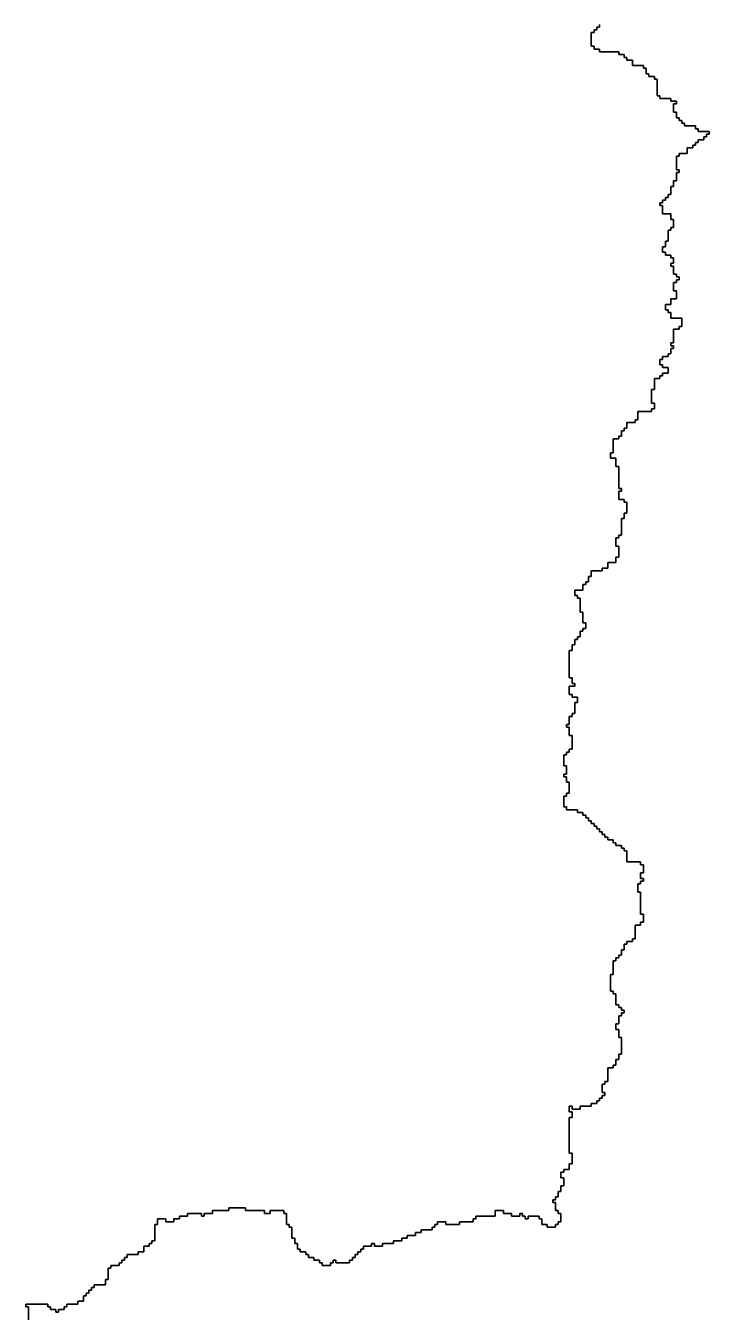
# Model space of a CAD drawing. Header units: inches. Extents: x -98695 to 376223, y 1122520 to 1501782.
# Drawn here: x -13527 to -5846, y 1307076 to 1321528 of the extents above; entities that cross this region are included whole.
import ezdxf

# ---------------------------------------------------------------- set-up
doc = ezdxf.new("R2010")
doc.units = ezdxf.units.IN
doc.header["$MEASUREMENT"] = 0
doc.layers.add('subs1', color=7, linetype='Continuous', true_color=0xc8dcf7)

msp = doc.modelspace()

# ---------------------------------------------------------------- linework, layer by layer
at = {"layer": 'subs1'}
for points in [[(-13496, 1306891, 0), (-13496, 1307138, 0), (-13527, 1307138, 0), (-13527, 1307169, 0), (-13280, 1307169, 0), (-13280, 1307138, 0), (-13249, 1307138, 0), (-13249, 1307107, 0), (-13187, 1307107, 0), (-13187, 1307076, 0), (-13157, 1307076, 0), (-13157, 1307107, 0), (-13095, 1307107, 0), (-13095, 1307138, 0), (-13064, 1307138, 0), (-13064, 1307169, 0), (-12941, 1307169, 0), (-12941, 1307200, 0), (-12879, 1307200, 0), (-12879, 1307261, 0), (-12848, 1307261, 0), (-12848, 1307292, 0), (-12817, 1307292, 0), (-12817, 1307323, 0), (-12786, 1307323, 0), (-12786, 1307354, 0), (-12756, 1307354, 0), (-12756, 1307385, 0), (-12632, 1307385, 0), (-12632, 1307446, 0), (-12601, 1307446, 0), (-12601, 1307570, 0), (-12570, 1307570, 0), (-12570, 1307601, 0), (-12478, 1307601, 0), (-12478, 1307632, 0), (-12447, 1307632, 0), (-12447, 1307662, 0), (-12416, 1307662, 0), (-12416, 1307693, 0), (-12385, 1307693, 0), (-12385, 1307724, 0), (-12262, 1307724, 0), (-12262, 1307755, 0), (-12200, 1307755, 0), (-12200, 1307817, 0), (-12139, 1307817, 0), (-12139, 1307847, 0), (-12108, 1307847, 0), (-12108, 1307878, 0), (-12077, 1307878, 0), (-12077, 1308063, 0), (-12046, 1308063, 0), (-12046, 1308125, 0), (-11954, 1308125, 0), (-11954, 1308094, 0), (-11861, 1308094, 0), (-11861, 1308125, 0), (-11799, 1308125, 0), (-11799, 1308156, 0), (-11707, 1308156, 0), (-11707, 1308187, 0), (-11553, 1308187, 0), (-11553, 1308156, 0), (-11522, 1308156, 0), (-11522, 1308187, 0), (-11429, 1308187, 0), (-11429, 1308218, 0), (-11244, 1308218, 0), (-11244, 1308248, 0), (-11059, 1308248, 0), (-11059, 1308218, 0), (-10843, 1308218, 0), (-10843, 1308187, 0), (-10781, 1308187, 0), (-10781, 1308218, 0), (-10627, 1308218, 0), (-10627, 1308187, 0), (-10596, 1308187, 0), (-10596, 1308063, 0), (-10565, 1308063, 0), (-10565, 1308033, 0), (-10535, 1308033, 0), (-10535, 1307909, 0), (-10504, 1307909, 0), (-10504, 1307847, 0), (-10473, 1307847, 0), (-10473, 1307786, 0), (-10442, 1307786, 0), (-10442, 1307755, 0), (-10380, 1307755, 0), (-10380, 1307724, 0), (-10349, 1307724, 0), (-10349, 1307693, 0), (-10288, 1307693, 0), (-10288, 1307662, 0), (-10226, 1307662, 0), (-10226, 1307632, 0), (-10195, 1307632, 0), (-10195, 1307601, 0), (-10103, 1307601, 0), (-10103, 1307632, 0), (-10072, 1307632, 0), (-10072, 1307662, 0), (-10041, 1307662, 0), (-10041, 1307632, 0), (-9887, 1307632, 0), (-9887, 1307662, 0), (-9856, 1307662, 0), (-9856, 1307693, 0), (-9825, 1307693, 0), (-9825, 1307724, 0), (-9794, 1307724, 0), (-9794, 1307755, 0), (-9763, 1307755, 0), (-9763, 1307786, 0), (-9733, 1307786, 0), (-9733, 1307817, 0), (-9640, 1307817, 0), (-9640, 1307847, 0), (-9609, 1307847, 0), (-9609, 1307817, 0), (-9517, 1307817, 0), (-9517, 1307847, 0), (-9393, 1307847, 0), (-9393, 1307878, 0), (-9301, 1307878, 0), (-9301, 1307909, 0), (-9239, 1307909, 0), (-9239, 1307940, 0), (-9146, 1307940, 0), (-9146, 1307971, 0), (-9085, 1307971, 0), (-9085, 1308002, 0), (-8961, 1308002, 0), (-8961, 1308033, 0), (-8931, 1308033, 0), (-8931, 1308063, 0), (-8900, 1308063, 0), (-8900, 1308094, 0), (-8807, 1308094, 0), (-8807, 1308063, 0), (-8653, 1308063, 0), (-8653, 1308094, 0), (-8499, 1308094, 0), (-8499, 1308125, 0), (-8468, 1308125, 0), (-8468, 1308156, 0), (-8252, 1308156, 0), (-8252, 1308218, 0), (-8159, 1308218, 0), (-8159, 1308187, 0), (-8067, 1308187, 0), (-8067, 1308156, 0), (-7974, 1308156, 0), (-7974, 1308187, 0), (-7943, 1308187, 0), (-7943, 1308156, 0), (-7913, 1308156, 0), (-7913, 1308125, 0), (-7882, 1308125, 0), (-7882, 1308156, 0), (-7758, 1308156, 0), (-7758, 1308125, 0), (-7728, 1308125, 0), (-7728, 1308063, 0), (-7666, 1308063, 0), (-7666, 1308033, 0), (-7573, 1308033, 0), (-7573, 1308063, 0), (-7542, 1308063, 0), (-7542, 1308094, 0), (-7512, 1308094, 0), (-7512, 1308187, 0), (-7542, 1308187, 0), (-7542, 1308218, 0), (-7573, 1308218, 0), (-7573, 1308310, 0), (-7604, 1308310, 0), (-7604, 1308341, 0), (-7573, 1308341, 0), (-7573, 1308372, 0), (-7542, 1308372, 0), (-7542, 1308434, 0), (-7512, 1308434, 0), (-7512, 1308495, 0), (-7481, 1308495, 0), (-7481, 1308588, 0), (-7512, 1308588, 0), (-7512, 1308649, 0), (-7481, 1308649, 0), (-7481, 1308680, 0), (-7419, 1308680, 0), (-7419, 1308742, 0), (-7388, 1308742, 0), (-7388, 1308865, 0), (-7419, 1308865, 0), (-7419, 1309266, 0), (-7388, 1309266, 0), (-7388, 1309328, 0), (-7419, 1309328, 0), (-7419, 1309390, 0), (-7388, 1309390, 0), (-7388, 1309359, 0), (-7296, 1309359, 0), (-7296, 1309390, 0), (-7172, 1309390, 0), (-7172, 1309421, 0), (-7111, 1309421, 0), (-7111, 1309451, 0), (-7080, 1309451, 0), (-7080, 1309482, 0), (-7049, 1309482, 0), (-7049, 1309513, 0), (-7018, 1309513, 0), (-7018, 1309544, 0), (-7049, 1309544, 0), (-7049, 1309637, 0), (-7018, 1309637, 0), (-7018, 1309667, 0), (-6987, 1309667, 0), (-6987, 1309822, 0), (-6925, 1309822, 0), (-6925, 1309852, 0), (-6895, 1309852, 0), (-6895, 1309914, 0), (-6864, 1309914, 0), (-6864, 1309976, 0), (-6833, 1309976, 0), (-6833, 1310161, 0), (-6864, 1310161, 0), (-6864, 1310254, 0), (-6895, 1310254, 0), (-6895, 1310315, 0), (-6864, 1310315, 0), (-6864, 1310408, 0), (-6833, 1310408, 0), (-6833, 1310439, 0), (-6802, 1310439, 0), (-6802, 1310469, 0), (-6833, 1310469, 0), (-6833, 1310500, 0), (-6864, 1310500, 0), (-6864, 1310531, 0), (-6895, 1310531, 0), (-6895, 1310655, 0), (-6925, 1310655, 0), (-6925, 1310685, 0), (-6956, 1310685, 0), (-6956, 1310870, 0), (-6925, 1310870, 0), (-6925, 1311025, 0), (-6895, 1311025, 0), (-6895, 1311056, 0), (-6864, 1311056, 0), (-6864, 1311086, 0), (-6833, 1311086, 0), (-6833, 1311148, 0), (-6802, 1311148, 0), (-6802, 1311210, 0), (-6771, 1311210, 0), (-6771, 1311241, 0), (-6710, 1311241, 0), (-6710, 1311271, 0), (-6679, 1311271, 0), (-6679, 1311426, 0), (-6617, 1311426, 0), (-6617, 1311457, 0), (-6586, 1311457, 0), (-6586, 1311549, 0), (-6617, 1311549, 0), (-6617, 1311796, 0), (-6648, 1311796, 0), (-6648, 1311888, 0), (-6617, 1311888, 0), (-6617, 1311919, 0), (-6586, 1311919, 0), (-6586, 1311950, 0), (-6617, 1311950, 0), (-6617, 1312012, 0), (-6586, 1312012, 0), (-6586, 1312104, 0), (-6617, 1312104, 0), (-6617, 1312135, 0), (-6771, 1312135, 0), (-6771, 1312259, 0), (-6802, 1312259, 0), (-6802, 1312289, 0), (-6833, 1312289, 0), (-6833, 1312320, 0), (-6895, 1312320, 0), (-6895, 1312351, 0), (-6925, 1312351, 0), (-6925, 1312382, 0), (-6987, 1312382, 0), (-6987, 1312413, 0), (-7018, 1312413, 0), (-7018, 1312444, 0), (-7049, 1312444, 0), (-7049, 1312474, 0), (-7080, 1312474, 0), (-7080, 1312505, 0), (-7111, 1312505, 0), (-7111, 1312536, 0), (-7141, 1312536, 0), (-7141, 1312567, 0), (-7172, 1312567, 0), (-7172, 1312598, 0), (-7203, 1312598, 0), (-7203, 1312629, 0), (-7234, 1312629, 0), (-7234, 1312660, 0), (-7265, 1312660, 0), (-7265, 1312690, 0), (-7326, 1312690, 0), (-7326, 1312721, 0), (-7450, 1312721, 0), (-7450, 1312752, 0), (-7481, 1312752, 0), (-7481, 1312875, 0), (-7450, 1312875, 0), (-7450, 1312906, 0), (-7419, 1312906, 0), (-7419, 1313030, 0), (-7450, 1313030, 0), (-7450, 1313091, 0), (-7481, 1313091, 0), (-7481, 1313122, 0), (-7450, 1313122, 0), (-7450, 1313215, 0), (-7481, 1313215, 0), (-7481, 1313338, 0), (-7450, 1313338, 0), (-7450, 1313369, 0), (-7419, 1313369, 0), (-7419, 1313400, 0), (-7388, 1313400, 0), (-7388, 1313554, 0), (-7419, 1313554, 0), (-7419, 1313647, 0), (-7450, 1313647, 0), (-7450, 1313678, 0), (-7419, 1313678, 0), (-7419, 1313770, 0), (-7388, 1313770, 0), (-7388, 1313801, 0), (-7357, 1313801, 0), (-7357, 1313924, 0), (-7326, 1313924, 0), (-7326, 1313986, 0), (-7388, 1313986, 0), (-7388, 1314017, 0), (-7419, 1314017, 0), (-7419, 1314109, 0), (-7357, 1314109, 0), (-7357, 1314140, 0), (-7388, 1314140, 0), (-7388, 1314202, 0), (-7419, 1314202, 0), (-7419, 1314510, 0), (-7388, 1314510, 0), (-7388, 1314572, 0), (-7357, 1314572, 0), (-7357, 1314634, 0), (-7326, 1314634, 0), (-7326, 1314665, 0), (-7296, 1314665, 0), (-7296, 1314726, 0), (-7265, 1314726, 0), (-7265, 1314757, 0), (-7234, 1314757, 0), (-7234, 1314819, 0), (-7265, 1314819, 0), (-7265, 1314942, 0), (-7296, 1314942, 0), (-7296, 1315096, 0), (-7326, 1315096, 0), (-7326, 1315127, 0), (-7357, 1315127, 0), (-7357, 1315189, 0), (-7265, 1315189, 0), (-7265, 1315251, 0), (-7234, 1315251, 0), (-7234, 1315282, 0), (-7203, 1315282, 0), (-7203, 1315343, 0), (-7172, 1315343, 0), (-7172, 1315405, 0), (-7049, 1315405, 0), (-7049, 1315436, 0), (-6987, 1315436, 0), (-6987, 1315497, 0), (-6895, 1315497, 0), (-6895, 1315559, 0), (-6864, 1315559, 0), (-6864, 1315683, 0), (-6895, 1315683, 0), (-6895, 1315775, 0), (-6864, 1315775, 0), (-6864, 1315806, 0), (-6833, 1315806, 0), (-6833, 1315991, 0), (-6802, 1315991, 0), (-6802, 1316053, 0), (-6771, 1316053, 0), (-6771, 1316176, 0), (-6802, 1316176, 0), (-6802, 1316207, 0), (-6864, 1316207, 0), (-6864, 1316299, 0), (-6833, 1316299, 0), (-6833, 1316330, 0), (-6864, 1316330, 0), (-6864, 1316577, 0), (-6895, 1316577, 0), (-6895, 1316670, 0), (-6956, 1316670, 0), (-6956, 1316731, 0), (-6925, 1316731, 0), (-6925, 1316886, 0), (-6864, 1316886, 0), (-6864, 1316916, 0), (-6833, 1316916, 0), (-6833, 1316978, 0), (-6802, 1316978, 0), (-6802, 1317009, 0), (-6771, 1317009, 0), (-6771, 1317071, 0), (-6679, 1317071, 0), (-6679, 1317102, 0), (-6648, 1317102, 0), (-6648, 1317194, 0), (-6494, 1317194, 0), (-6494, 1317225, 0), (-6463, 1317225, 0), (-6463, 1317287, 0), (-6494, 1317287, 0), (-6494, 1317441, 0), (-6463, 1317441, 0), (-6463, 1317564, 0), (-6401, 1317564, 0), (-6401, 1317595, 0), (-6370, 1317595, 0), (-6370, 1317626, 0), (-6309, 1317626, 0), (-6309, 1317688, 0), (-6370, 1317688, 0), (-6370, 1317718, 0), (-6401, 1317718, 0), (-6401, 1317780, 0), (-6370, 1317780, 0), (-6370, 1317811, 0), (-6309, 1317811, 0), (-6309, 1317842, 0), (-6278, 1317842, 0), (-6278, 1317904, 0), (-6247, 1317904, 0), (-6247, 1317934, 0), (-6278, 1317934, 0), (-6278, 1317965, 0), (-6247, 1317965, 0), (-6247, 1318119, 0), (-6185, 1318119, 0), (-6185, 1318150, 0), (-6154, 1318150, 0), (-6154, 1318243, 0), (-6278, 1318243, 0), (-6278, 1318305, 0), (-6309, 1318305, 0), (-6309, 1318335, 0), (-6339, 1318335, 0), (-6339, 1318397, 0), (-6278, 1318397, 0), (-6278, 1318459, 0), (-6216, 1318459, 0), (-6216, 1318551, 0), (-6247, 1318551, 0), (-6247, 1318644, 0), (-6216, 1318644, 0), (-6216, 1318675, 0), (-6185, 1318675, 0), (-6185, 1318706, 0), (-6216, 1318706, 0), (-6216, 1318736, 0), (-6247, 1318736, 0), (-6247, 1318829, 0), (-6278, 1318829, 0), (-6278, 1318860, 0), (-6247, 1318860, 0), (-6247, 1318921, 0), (-6278, 1318921, 0), (-6278, 1318952, 0), (-6339, 1318952, 0), (-6339, 1318983, 0), (-6370, 1318983, 0), (-6370, 1319045, 0), (-6339, 1319045, 0), (-6339, 1319107, 0), (-6309, 1319107, 0), (-6309, 1319230, 0), (-6278, 1319230, 0), (-6278, 1319261, 0), (-6247, 1319261, 0), (-6247, 1319353, 0), (-6278, 1319353, 0), (-6278, 1319415, 0), (-6370, 1319415, 0), (-6370, 1319508, 0), (-6401, 1319508, 0), (-6401, 1319538, 0), (-6370, 1319538, 0), (-6370, 1319569, 0), (-6339, 1319569, 0), (-6339, 1319600, 0), (-6309, 1319600, 0), (-6309, 1319631, 0), (-6278, 1319631, 0), (-6278, 1319723, 0), (-6247, 1319723, 0), (-6247, 1319785, 0), (-6216, 1319785, 0), (-6216, 1319878, 0), (-6185, 1319878, 0), (-6185, 1319909, 0), (-6216, 1319909, 0), (-6216, 1320063, 0), (-6185, 1320063, 0), (-6185, 1320094, 0), (-6093, 1320094, 0), (-6093, 1320155, 0), (-6031, 1320155, 0), (-6031, 1320186, 0), (-6000, 1320186, 0), (-6000, 1320217, 0), (-5969, 1320217, 0), (-5969, 1320248, 0), (-5908, 1320248, 0), (-5908, 1320279, 0), (-5877, 1320279, 0), (-5877, 1320310, 0), (-5846, 1320310, 0), (-5846, 1320340, 0), (-5969, 1320340, 0), (-5969, 1320371, 0), (-6000, 1320371, 0), (-6000, 1320402, 0), (-6123, 1320402, 0), (-6123, 1320433, 0), (-6154, 1320433, 0), (-6154, 1320464, 0), (-6185, 1320464, 0), (-6185, 1320495, 0), (-6216, 1320495, 0), (-6216, 1320556, 0), (-6247, 1320556, 0), (-6247, 1320649, 0), (-6216, 1320649, 0), (-6216, 1320680, 0), (-6278, 1320680, 0), (-6278, 1320711, 0), (-6401, 1320711, 0), (-6401, 1320741, 0), (-6432, 1320741, 0), (-6432, 1320927, 0), (-6463, 1320927, 0), (-6463, 1320957, 0), (-6524, 1320957, 0), (-6524, 1320988, 0), (-6555, 1320988, 0), (-6555, 1321050, 0), (-6586, 1321050, 0), (-6586, 1321081, 0), (-6710, 1321081, 0), (-6710, 1321142, 0), (-6771, 1321142, 0), (-6771, 1321173, 0), (-6802, 1321173, 0), (-6802, 1321204, 0), (-6864, 1321204, 0), (-6864, 1321235, 0), (-7080, 1321235, 0), (-7080, 1321266, 0), (-7141, 1321266, 0), (-7141, 1321297, 0), (-7172, 1321297, 0), (-7172, 1321451, 0), (-7141, 1321451, 0), (-7141, 1321482, 0), (-7111, 1321482, 0), (-7111, 1321513, 0), (-7080, 1321513, 0), (-7080, 1321543, 0)], [(-7080, 1321543, 0), (-7080, 1321513, 0), (-7111, 1321513, 0), (-7111, 1321482, 0), (-7141, 1321482, 0), (-7141, 1321451, 0), (-7172, 1321451, 0), (-7172, 1321297, 0), (-7141, 1321297, 0), (-7141, 1321266, 0), (-7080, 1321266, 0), (-7080, 1321235, 0), (-6864, 1321235, 0), (-6864, 1321204, 0), (-6802, 1321204, 0), (-6802, 1321173, 0), (-6771, 1321173, 0), (-6771, 1321142, 0), (-6710, 1321142, 0), (-6710, 1321081, 0), (-6586, 1321081, 0), (-6586, 1321050, 0), (-6555, 1321050, 0), (-6555, 1320988, 0), (-6524, 1320988, 0), (-6524, 1320957, 0), (-6463, 1320957, 0), (-6463, 1320927, 0), (-6432, 1320927, 0), (-6432, 1320741, 0), (-6401, 1320741, 0), (-6401, 1320711, 0), (-6278, 1320711, 0), (-6278, 1320680, 0), (-6216, 1320680, 0), (-6216, 1320649, 0), (-6247, 1320649, 0), (-6247, 1320556, 0), (-6216, 1320556, 0), (-6216, 1320495, 0), (-6185, 1320495, 0), (-6185, 1320464, 0), (-6154, 1320464, 0), (-6154, 1320433, 0), (-6123, 1320433, 0), (-6123, 1320402, 0), (-6000, 1320402, 0), (-6000, 1320371, 0), (-5969, 1320371, 0), (-5969, 1320340, 0), (-5846, 1320340, 0), (-5846, 1320310, 0), (-5877, 1320310, 0), (-5877, 1320279, 0), (-5908, 1320279, 0), (-5908, 1320248, 0), (-5969, 1320248, 0), (-5969, 1320217, 0), (-6000, 1320217, 0), (-6000, 1320186, 0), (-6031, 1320186, 0), (-6031, 1320155, 0), (-6093, 1320155, 0), (-6093, 1320094, 0), (-6185, 1320094, 0), (-6185, 1320063, 0), (-6216, 1320063, 0), (-6216, 1319909, 0), (-6185, 1319909, 0), (-6185, 1319878, 0), (-6216, 1319878, 0), (-6216, 1319785, 0), (-6247, 1319785, 0), (-6247, 1319723, 0), (-6278, 1319723, 0), (-6278, 1319631, 0), (-6309, 1319631, 0), (-6309, 1319600, 0), (-6339, 1319600, 0), (-6339, 1319569, 0), (-6370, 1319569, 0), (-6370, 1319538, 0), (-6401, 1319538, 0), (-6401, 1319508, 0), (-6370, 1319508, 0), (-6370, 1319415, 0), (-6278, 1319415, 0), (-6278, 1319353, 0), (-6247, 1319353, 0), (-6247, 1319261, 0), (-6278, 1319261, 0), (-6278, 1319230, 0), (-6309, 1319230, 0), (-6309, 1319107, 0), (-6339, 1319107, 0), (-6339, 1319045, 0), (-6370, 1319045, 0), (-6370, 1318983, 0), (-6339, 1318983, 0), (-6339, 1318952, 0), (-6278, 1318952, 0), (-6278, 1318921, 0), (-6247, 1318921, 0), (-6247, 1318860, 0), (-6278, 1318860, 0), (-6278, 1318829, 0), (-6247, 1318829, 0), (-6247, 1318736, 0), (-6216, 1318736, 0), (-6216, 1318706, 0), (-6185, 1318706, 0), (-6185, 1318675, 0), (-6216, 1318675, 0), (-6216, 1318644, 0), (-6247, 1318644, 0), (-6247, 1318551, 0), (-6216, 1318551, 0), (-6216, 1318459, 0), (-6278, 1318459, 0), (-6278, 1318397, 0), (-6339, 1318397, 0), (-6339, 1318335, 0), (-6309, 1318335, 0), (-6309, 1318305, 0), (-6278, 1318305, 0), (-6278, 1318243, 0), (-6154, 1318243, 0), (-6154, 1318150, 0), (-6185, 1318150, 0), (-6185, 1318119, 0), (-6247, 1318119, 0), (-6247, 1317965, 0), (-6278, 1317965, 0), (-6278, 1317934, 0), (-6247, 1317934, 0), (-6247, 1317904, 0), (-6278, 1317904, 0), (-6278, 1317842, 0), (-6309, 1317842, 0), (-6309, 1317811, 0), (-6370, 1317811, 0), (-6370, 1317780, 0), (-6401, 1317780, 0), (-6401, 1317718, 0), (-6370, 1317718, 0), (-6370, 1317688, 0), (-6309, 1317688, 0), (-6309, 1317626, 0), (-6370, 1317626, 0), (-6370, 1317595, 0), (-6401, 1317595, 0), (-6401, 1317564, 0), (-6463, 1317564, 0), (-6463, 1317441, 0), (-6494, 1317441, 0), (-6494, 1317287, 0), (-6463, 1317287, 0), (-6463, 1317225, 0), (-6494, 1317225, 0), (-6494, 1317194, 0), (-6648, 1317194, 0), (-6648, 1317102, 0), (-6679, 1317102, 0), (-6679, 1317071, 0), (-6771, 1317071, 0), (-6771, 1317009, 0), (-6802, 1317009, 0), (-6802, 1316978, 0), (-6833, 1316978, 0), (-6833, 1316916, 0), (-6864, 1316916, 0), (-6864, 1316886, 0), (-6925, 1316886, 0), (-6925, 1316731, 0), (-6956, 1316731, 0), (-6956, 1316670, 0), (-6895, 1316670, 0), (-6895, 1316577, 0), (-6864, 1316577, 0), (-6864, 1316330, 0), (-6833, 1316330, 0), (-6833, 1316299, 0), (-6864, 1316299, 0), (-6864, 1316207, 0), (-6802, 1316207, 0), (-6802, 1316176, 0), (-6771, 1316176, 0), (-6771, 1316053, 0), (-6802, 1316053, 0), (-6802, 1315991, 0), (-6833, 1315991, 0), (-6833, 1315806, 0), (-6864, 1315806, 0), (-6864, 1315775, 0), (-6895, 1315775, 0), (-6895, 1315683, 0), (-6864, 1315683, 0), (-6864, 1315559, 0), (-6895, 1315559, 0), (-6895, 1315497, 0), (-6987, 1315497, 0), (-6987, 1315436, 0), (-7049, 1315436, 0), (-7049, 1315405, 0), (-7172, 1315405, 0), (-7172, 1315343, 0), (-7203, 1315343, 0), (-7203, 1315282, 0), (-7234, 1315282, 0), (-7234, 1315251, 0), (-7265, 1315251, 0), (-7265, 1315189, 0), (-7357, 1315189, 0), (-7357, 1315127, 0), (-7326, 1315127, 0), (-7326, 1315096, 0), (-7296, 1315096, 0), (-7296, 1314942, 0), (-7265, 1314942, 0), (-7265, 1314819, 0), (-7234, 1314819, 0), (-7234, 1314757, 0), (-7265, 1314757, 0), (-7265, 1314726, 0), (-7296, 1314726, 0), (-7296, 1314665, 0), (-7326, 1314665, 0), (-7326, 1314634, 0), (-7357, 1314634, 0), (-7357, 1314572, 0), (-7388, 1314572, 0), (-7388, 1314510, 0), (-7419, 1314510, 0), (-7419, 1314202, 0), (-7388, 1314202, 0), (-7388, 1314140, 0), (-7357, 1314140, 0), (-7357, 1314109, 0), (-7419, 1314109, 0), (-7419, 1314017, 0), (-7388, 1314017, 0), (-7388, 1313986, 0), (-7326, 1313986, 0), (-7326, 1313924, 0), (-7357, 1313924, 0), (-7357, 1313801, 0), (-7388, 1313801, 0), (-7388, 1313770, 0), (-7419, 1313770, 0), (-7419, 1313678, 0), (-7450, 1313678, 0), (-7450, 1313647, 0), (-7419, 1313647, 0), (-7419, 1313554, 0), (-7388, 1313554, 0), (-7388, 1313400, 0), (-7419, 1313400, 0), (-7419, 1313369, 0), (-7450, 1313369, 0), (-7450, 1313338, 0), (-7481, 1313338, 0), (-7481, 1313215, 0), (-7450, 1313215, 0), (-7450, 1313122, 0), (-7481, 1313122, 0), (-7481, 1313091, 0), (-7450, 1313091, 0), (-7450, 1313030, 0), (-7419, 1313030, 0), (-7419, 1312906, 0), (-7450, 1312906, 0), (-7450, 1312875, 0), (-7481, 1312875, 0), (-7481, 1312752, 0), (-7450, 1312752, 0), (-7450, 1312721, 0), (-7326, 1312721, 0), (-7326, 1312690, 0), (-7265, 1312690, 0), (-7265, 1312660, 0), (-7234, 1312660, 0), (-7234, 1312629, 0), (-7203, 1312629, 0), (-7203, 1312598, 0), (-7172, 1312598, 0), (-7172, 1312567, 0), (-7141, 1312567, 0), (-7141, 1312536, 0), (-7111, 1312536, 0), (-7111, 1312505, 0), (-7080, 1312505, 0), (-7080, 1312474, 0), (-7049, 1312474, 0), (-7049, 1312444, 0), (-7018, 1312444, 0), (-7018, 1312413, 0), (-6987, 1312413, 0), (-6987, 1312382, 0), (-6925, 1312382, 0), (-6925, 1312351, 0), (-6895, 1312351, 0), (-6895, 1312320, 0), (-6833, 1312320, 0), (-6833, 1312289, 0), (-6802, 1312289, 0), (-6802, 1312259, 0), (-6771, 1312259, 0), (-6771, 1312135, 0), (-6617, 1312135, 0), (-6617, 1312104, 0), (-6586, 1312104, 0), (-6586, 1312012, 0), (-6617, 1312012, 0), (-6617, 1311950, 0), (-6586, 1311950, 0), (-6586, 1311919, 0), (-6617, 1311919, 0), (-6617, 1311888, 0), (-6648, 1311888, 0), (-6648, 1311796, 0), (-6617, 1311796, 0), (-6617, 1311549, 0), (-6586, 1311549, 0), (-6586, 1311457, 0), (-6617, 1311457, 0), (-6617, 1311426, 0), (-6679, 1311426, 0), (-6679, 1311271, 0), (-6710, 1311271, 0), (-6710, 1311241, 0), (-6771, 1311241, 0), (-6771, 1311210, 0), (-6802, 1311210, 0), (-6802, 1311148, 0), (-6833, 1311148, 0), (-6833, 1311086, 0), (-6864, 1311086, 0), (-6864, 1311056, 0), (-6895, 1311056, 0), (-6895, 1311025, 0), (-6925, 1311025, 0), (-6925, 1310870, 0), (-6956, 1310870, 0), (-6956, 1310685, 0), (-6925, 1310685, 0), (-6925, 1310655, 0), (-6895, 1310655, 0), (-6895, 1310531, 0), (-6864, 1310531, 0), (-6864, 1310500, 0), (-6833, 1310500, 0), (-6833, 1310469, 0), (-6802, 1310469, 0), (-6802, 1310439, 0), (-6833, 1310439, 0), (-6833, 1310408, 0), (-6864, 1310408, 0), (-6864, 1310315, 0), (-6895, 1310315, 0), (-6895, 1310254, 0), (-6864, 1310254, 0), (-6864, 1310161, 0), (-6833, 1310161, 0), (-6833, 1309976, 0), (-6864, 1309976, 0), (-6864, 1309914, 0), (-6895, 1309914, 0), (-6895, 1309852, 0), (-6925, 1309852, 0), (-6925, 1309822, 0), (-6987, 1309822, 0), (-6987, 1309667, 0), (-7018, 1309667, 0), (-7018, 1309637, 0), (-7049, 1309637, 0), (-7049, 1309544, 0), (-7018, 1309544, 0), (-7018, 1309513, 0), (-7049, 1309513, 0), (-7049, 1309482, 0), (-7080, 1309482, 0), (-7080, 1309451, 0), (-7111, 1309451, 0), (-7111, 1309421, 0), (-7172, 1309421, 0), (-7172, 1309390, 0), (-7296, 1309390, 0), (-7296, 1309359, 0), (-7388, 1309359, 0), (-7388, 1309390, 0), (-7419, 1309390, 0), (-7419, 1309328, 0), (-7388, 1309328, 0), (-7388, 1309266, 0), (-7419, 1309266, 0), (-7419, 1308865, 0), (-7388, 1308865, 0), (-7388, 1308742, 0), (-7419, 1308742, 0), (-7419, 1308680, 0), (-7481, 1308680, 0), (-7481, 1308649, 0), (-7512, 1308649, 0), (-7512, 1308588, 0), (-7481, 1308588, 0), (-7481, 1308495, 0), (-7512, 1308495, 0), (-7512, 1308434, 0), (-7542, 1308434, 0), (-7542, 1308372, 0), (-7573, 1308372, 0), (-7573, 1308341, 0), (-7604, 1308341, 0), (-7604, 1308310, 0), (-7573, 1308310, 0), (-7573, 1308218, 0), (-7542, 1308218, 0), (-7542, 1308187, 0), (-7512, 1308187, 0), (-7512, 1308094, 0), (-7542, 1308094, 0), (-7542, 1308063, 0), (-7573, 1308063, 0), (-7573, 1308033, 0), (-7666, 1308033, 0), (-7666, 1308063, 0), (-7728, 1308063, 0), (-7728, 1308125, 0), (-7758, 1308125, 0), (-7758, 1308156, 0), (-7882, 1308156, 0), (-7882, 1308125, 0), (-7913, 1308125, 0), (-7913, 1308156, 0), (-7943, 1308156, 0), (-7943, 1308187, 0), (-7974, 1308187, 0), (-7974, 1308156, 0), (-8067, 1308156, 0), (-8067, 1308187, 0), (-8159, 1308187, 0), (-8159, 1308218, 0), (-8252, 1308218, 0), (-8252, 1308156, 0), (-8468, 1308156, 0), (-8468, 1308125, 0), (-8499, 1308125, 0), (-8499, 1308094, 0), (-8653, 1308094, 0), (-8653, 1308063, 0), (-8807, 1308063, 0), (-8807, 1308094, 0), (-8900, 1308094, 0), (-8900, 1308063, 0), (-8931, 1308063, 0), (-8931, 1308033, 0), (-8961, 1308033, 0), (-8961, 1308002, 0), (-9085, 1308002, 0), (-9085, 1307971, 0), (-9146, 1307971, 0), (-9146, 1307940, 0), (-9239, 1307940, 0), (-9239, 1307909, 0), (-9301, 1307909, 0), (-9301, 1307878, 0), (-9393, 1307878, 0), (-9393, 1307847, 0), (-9517, 1307847, 0), (-9517, 1307817, 0), (-9609, 1307817, 0), (-9609, 1307847, 0), (-9640, 1307847, 0), (-9640, 1307817, 0), (-9733, 1307817, 0), (-9733, 1307786, 0), (-9763, 1307786, 0), (-9763, 1307755, 0), (-9794, 1307755, 0), (-9794, 1307724, 0), (-9825, 1307724, 0), (-9825, 1307693, 0), (-9856, 1307693, 0), (-9856, 1307662, 0), (-9887, 1307662, 0), (-9887, 1307632, 0), (-10041, 1307632, 0), (-10041, 1307662, 0), (-10072, 1307662, 0), (-10072, 1307632, 0), (-10103, 1307632, 0), (-10103, 1307601, 0), (-10195, 1307601, 0), (-10195, 1307632, 0), (-10226, 1307632, 0), (-10226, 1307662, 0), (-10288, 1307662, 0), (-10288, 1307693, 0), (-10349, 1307693, 0), (-10349, 1307724, 0), (-10380, 1307724, 0), (-10380, 1307755, 0), (-10442, 1307755, 0), (-10442, 1307786, 0), (-10473, 1307786, 0), (-10473, 1307847, 0), (-10504, 1307847, 0), (-10504, 1307909, 0), (-10535, 1307909, 0), (-10535, 1308033, 0), (-10565, 1308033, 0), (-10565, 1308063, 0), (-10596, 1308063, 0), (-10596, 1308187, 0), (-10627, 1308187, 0), (-10627, 1308218, 0), (-10781, 1308218, 0), (-10781, 1308187, 0), (-10843, 1308187, 0), (-10843, 1308218, 0), (-11059, 1308218, 0), (-11059, 1308248, 0), (-11244, 1308248, 0), (-11244, 1308218, 0), (-11429, 1308218, 0), (-11429, 1308187, 0), (-11522, 1308187, 0), (-11522, 1308156, 0), (-11553, 1308156, 0), (-11553, 1308187, 0), (-11707, 1308187, 0), (-11707, 1308156, 0), (-11799, 1308156, 0), (-11799, 1308125, 0), (-11861, 1308125, 0), (-11861, 1308094, 0), (-11954, 1308094, 0), (-11954, 1308125, 0), (-12046, 1308125, 0), (-12046, 1308063, 0), (-12077, 1308063, 0), (-12077, 1307878, 0), (-12108, 1307878, 0), (-12108, 1307847, 0), (-12139, 1307847, 0), (-12139, 1307817, 0), (-12200, 1307817, 0), (-12200, 1307755, 0), (-12262, 1307755, 0), (-12262, 1307724, 0), (-12385, 1307724, 0), (-12385, 1307693, 0), (-12416, 1307693, 0), (-12416, 1307662, 0), (-12447, 1307662, 0), (-12447, 1307632, 0), (-12478, 1307632, 0), (-12478, 1307601, 0), (-12570, 1307601, 0), (-12570, 1307570, 0), (-12601, 1307570, 0), (-12601, 1307446, 0), (-12632, 1307446, 0), (-12632, 1307385, 0), (-12756, 1307385, 0), (-12756, 1307354, 0), (-12786, 1307354, 0), (-12786, 1307323, 0), (-12817, 1307323, 0), (-12817, 1307292, 0), (-12848, 1307292, 0), (-12848, 1307261, 0), (-12879, 1307261, 0), (-12879, 1307200, 0), (-12941, 1307200, 0), (-12941, 1307169, 0), (-13064, 1307169, 0), (-13064, 1307138, 0), (-13095, 1307138, 0), (-13095, 1307107, 0), (-13157, 1307107, 0), (-13157, 1307076, 0), (-13187, 1307076, 0), (-13187, 1307107, 0), (-13249, 1307107, 0), (-13249, 1307138, 0), (-13280, 1307138, 0), (-13280, 1307169, 0), (-13527, 1307169, 0), (-13527, 1307138, 0), (-13496, 1307138, 0), (-13496, 1306891, 0)]]:
    msp.add_polyline3d(points, dxfattribs=at)

doc.saveas('drawing.dxf')
